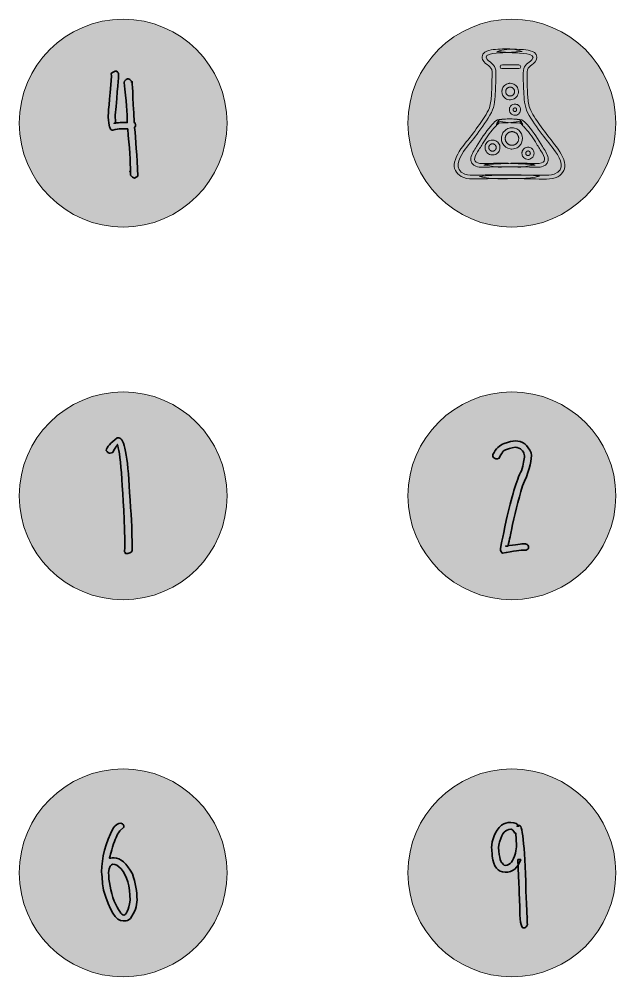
# Model space of a CAD drawing. Header units: centimetres. Extents: x 17 to 45.4, y -31.1 to -20.1.
# Drawn here: x 30.4 to 37.25, y -31.11 to -20.12 of the extents above; entities that cross this region are included whole.
import ezdxf

# ---------------------------------------------------------------- set-up
doc = ezdxf.new("R2010")
doc.units = ezdxf.units.CM
doc.header["$MEASUREMENT"] = 0
doc.layers.add('Laag 1', color=7, linetype='Continuous', lineweight=0)

# ---------------------------------------------------------------- blocks, each defined once
blk = doc.blocks.new('Block_8')
at = {"layer": 'Laag 1'}
for points, knots in [([(35.601, -21.953), (35.556, -21.953), (35.51, -21.948), (35.471, -21.925), (35.415, -21.893), (35.375, -21.827), (35.394, -21.762), (35.417, -21.673), (35.474, -21.599), (35.53, -21.528), (35.582, -21.463), (35.634, -21.397), (35.68, -21.328), (35.722, -21.267), (35.767, -21.207), (35.795, -21.138), (35.812, -21.089), (35.816, -21.036), (35.819, -20.985), (35.824, -20.909), (35.824, -20.833), (35.826, -20.757), (35.832, -20.655), (35.786, -20.668), (35.732, -20.607), (35.704, -20.576), (35.707, -20.526), (35.741, -20.5), (35.8, -20.463), (35.878, -20.468), (35.944, -20.461), (36.021, -20.455), (36.099, -20.465), (36.172, -20.491), (36.106, -20.493), (36.039, -20.5), (35.973, -20.504), (35.932, -20.509), (35.699, -20.501), (35.77, -20.584), (35.814, -20.626), (35.858, -20.637), (35.867, -20.707), (35.874, -20.786), (35.865, -20.866), (35.864, -20.945), (35.86, -21.028), (35.856, -21.115), (35.819, -21.191), (35.772, -21.279), (35.711, -21.358), (35.654, -21.439), (35.604, -21.507), (35.547, -21.569), (35.499, -21.639), (35.44, -21.727), (35.382, -21.842), (35.513, -21.898), (35.554, -21.912), (35.597, -21.909), (35.64, -21.91), (35.697, -21.909), (35.754, -21.909), (35.811, -21.907), (35.998, -21.908), (36.185, -21.901), (36.371, -21.922), (36.233, -21.959), (36.086, -21.946), (35.944, -21.947), (35.83, -21.948), (35.715, -21.954), (35.601, -21.953)], [0, 0, 0, 0, 1, 1, 1, 2, 2, 2, 3, 3, 3, 4, 4, 4, 5, 5, 5, 6, 6, 6, 7, 7, 7, 8, 8, 8, 9, 9, 9, 10, 10, 10, 11, 11, 11, 12, 12, 12, 13, 13, 13, 14, 14, 14, 15, 15, 15, 16, 16, 16, 17, 17, 17, 18, 18, 18, 19, 19, 19, 20, 20, 20, 21, 21, 21, 22, 22, 22, 23, 23, 23, 24, 24, 24, 24]), ([(36.452, -21.955), (36.496, -21.955), (36.543, -21.951), (36.582, -21.928), (36.638, -21.896), (36.678, -21.829), (36.658, -21.764), (36.636, -21.676), (36.579, -21.602), (36.523, -21.531), (36.47, -21.466), (36.419, -21.4), (36.372, -21.33), (36.331, -21.27), (36.285, -21.21), (36.258, -21.141), (36.241, -21.092), (36.237, -21.039), (36.234, -20.987), (36.228, -20.911), (36.229, -20.835), (36.227, -20.759), (36.221, -20.658), (36.266, -20.67), (36.321, -20.609), (36.348, -20.579), (36.346, -20.528), (36.312, -20.503), (36.253, -20.466), (36.175, -20.471), (36.108, -20.464), (36.032, -20.458), (35.954, -20.467), (35.881, -20.493), (35.947, -20.496), (36.014, -20.503), (36.08, -20.506), (36.121, -20.512), (36.354, -20.504), (36.283, -20.586), (36.239, -20.628), (36.195, -20.639), (36.185, -20.71), (36.179, -20.789), (36.188, -20.869), (36.189, -20.948), (36.193, -21.031), (36.197, -21.117), (36.234, -21.193), (36.281, -21.281), (36.342, -21.36), (36.399, -21.442), (36.449, -21.51), (36.506, -21.572), (36.553, -21.641), (36.613, -21.729), (36.671, -21.844), (36.54, -21.9), (36.499, -21.915), (36.455, -21.912), (36.413, -21.912), (36.356, -21.912), (36.298, -21.912), (36.241, -21.91), (36.055, -21.91), (35.868, -21.904), (35.682, -21.924), (35.82, -21.962), (35.966, -21.949), (36.109, -21.95), (36.223, -21.95), (36.337, -21.956), (36.452, -21.955)], [0, 0, 0, 0, 1, 1, 1, 2, 2, 2, 3, 3, 3, 4, 4, 4, 5, 5, 5, 6, 6, 6, 7, 7, 7, 8, 8, 8, 9, 9, 9, 10, 10, 10, 11, 11, 11, 12, 12, 12, 13, 13, 13, 14, 14, 14, 15, 15, 15, 16, 16, 16, 17, 17, 17, 18, 18, 18, 19, 19, 19, 20, 20, 20, 21, 21, 21, 22, 22, 22, 23, 23, 23, 24, 24, 24, 24]), ([(36.051, -20.687), (36.025, -20.687), (35.999, -20.687), (35.973, -20.687), (35.953, -20.686), (35.919, -20.694), (35.918, -20.665), (35.921, -20.631), (35.966, -20.647), (35.989, -20.643), (36.037, -20.643), (36.085, -20.643), (36.133, -20.643), (36.162, -20.644), (36.162, -20.687), (36.133, -20.687), (36.106, -20.687), (36.079, -20.687), (36.051, -20.687)], [0, 0, 0, 0, 1, 1, 1, 2, 2, 2, 3, 3, 3, 4, 4, 4, 5, 5, 5, 6, 6, 6, 6]), ([(36.006, -21.042), (35.997, -21.039), (35.989, -21.035), (35.981, -21.03), (35.968, -21.021), (35.957, -21.009), (35.95, -20.996), (35.949, -20.995), (35.948, -20.993), (35.948, -20.992), (35.948, -20.992), (35.948, -20.992), (35.948, -20.992), (35.947, -20.991), (35.947, -20.99), (35.947, -20.99), (35.947, -20.989), (35.946, -20.989), (35.946, -20.988), (35.94, -20.974), (35.938, -20.96), (35.939, -20.945), (35.939, -20.943), (35.939, -20.942), (35.939, -20.94), (35.939, -20.94), (35.939, -20.94), (35.939, -20.939), (35.939, -20.939), (35.939, -20.938), (35.94, -20.937), (35.94, -20.937), (35.94, -20.937), (35.94, -20.937), (35.94, -20.935), (35.94, -20.933), (35.941, -20.931), (35.942, -20.926), (35.943, -20.922), (35.944, -20.918), (35.951, -20.9), (35.964, -20.884), (35.979, -20.873), (35.987, -20.867), (35.995, -20.863), (36.004, -20.861), (36.008, -20.859), (36.013, -20.858), (36.017, -20.857), (36.018, -20.857), (36.019, -20.857), (36.02, -20.857), (36.02, -20.857), (36.021, -20.857), (36.022, -20.857), (36.023, -20.856), (36.024, -20.856), (36.026, -20.856), (36.028, -20.856), (36.03, -20.856), (36.031, -20.856), (36.032, -20.856), (36.033, -20.856), (36.034, -20.856), (36.034, -20.856), (36.034, -20.856), (36.034, -20.856), (36.034, -20.856), (36.034, -20.856), (36.034, -20.856), (36.035, -20.856), (36.035, -20.856), (36.035, -20.856), (36.054, -20.856), (36.072, -20.862), (36.087, -20.873), (36.103, -20.884), (36.116, -20.9), (36.122, -20.918), (36.129, -20.937), (36.13, -20.958), (36.124, -20.977), (36.119, -20.996), (36.108, -21.012), (36.093, -21.024), (36.077, -21.037), (36.058, -21.045), (36.037, -21.045), (36.036, -21.046), (36.035, -21.046), (36.034, -21.046), (36.025, -21.046), (36.016, -21.044), (36.006, -21.042)], [0, 0, 0, 0, 1, 1, 1, 2, 2, 2, 3, 3, 3, 4, 4, 4, 5, 5, 5, 6, 6, 6, 7, 7, 7, 8, 8, 8, 9, 9, 9, 10, 10, 10, 11, 11, 11, 12, 12, 12, 13, 13, 13, 14, 14, 14, 15, 15, 15, 16, 16, 16, 17, 17, 17, 18, 18, 18, 19, 19, 19, 20, 20, 20, 21, 21, 21, 22, 22, 22, 23, 23, 23, 24, 24, 24, 25, 25, 25, 26, 26, 26, 27, 27, 27, 28, 28, 28, 29, 29, 29, 30, 30, 30, 31, 31, 31, 31]), ([(36.033, -21.002), (36.035, -21.002), (36.037, -21.001), (36.04, -21.001), (36.042, -21.001), (36.044, -21), (36.047, -21), (36.049, -20.999), (36.051, -20.998), (36.053, -20.998), (36.055, -20.997), (36.057, -20.996), (36.059, -20.995), (36.061, -20.993), (36.063, -20.992), (36.065, -20.991), (36.066, -20.989), (36.068, -20.988), (36.069, -20.987), (36.071, -20.985), (36.073, -20.983), (36.074, -20.981), (36.075, -20.98), (36.076, -20.978), (36.077, -20.976), (36.078, -20.974), (36.079, -20.972), (36.08, -20.97), (36.081, -20.968), (36.082, -20.966), (36.082, -20.964), (36.083, -20.962), (36.083, -20.96), (36.084, -20.957), (36.084, -20.955), (36.084, -20.953), (36.084, -20.951), (36.084, -20.948), (36.084, -20.946), (36.084, -20.944), (36.083, -20.942), (36.083, -20.939), (36.082, -20.937), (36.082, -20.935), (36.081, -20.933), (36.08, -20.931), (36.079, -20.929), (36.078, -20.927), (36.077, -20.925), (36.076, -20.923), (36.075, -20.921), (36.073, -20.919), (36.072, -20.918), (36.07, -20.916), (36.069, -20.914), (36.067, -20.913), (36.066, -20.912), (36.064, -20.91), (36.062, -20.909), (36.061, -20.908), (36.059, -20.907), (36.057, -20.906), (36.055, -20.905), (36.053, -20.904), (36.051, -20.903), (36.049, -20.902), (36.047, -20.902), (36.045, -20.901), (36.043, -20.901), (36.041, -20.9), (36.039, -20.9), (36.036, -20.9), (36.034, -20.9), (36.034, -20.9), (36.033, -20.9), (36.033, -20.9), (36.031, -20.9), (36.029, -20.9), (36.027, -20.9), (36.027, -20.9), (36.027, -20.9), (36.026, -20.9), (36.024, -20.901), (36.022, -20.901), (36.02, -20.902), (36.018, -20.902), (36.016, -20.903), (36.014, -20.904), (36.012, -20.905), (36.01, -20.906), (36.008, -20.907), (36.006, -20.908), (36.004, -20.909), (36.002, -20.911), (36, -20.912), (35.999, -20.914), (35.997, -20.915), (35.996, -20.917), (35.994, -20.918), (35.993, -20.92), (35.992, -20.922), (35.99, -20.923), (35.989, -20.925), (35.988, -20.927), (35.987, -20.929), (35.986, -20.931), (35.986, -20.933), (35.985, -20.935), (35.984, -20.938), (35.984, -20.939), (35.983, -20.941), (35.983, -20.943), (35.983, -20.944), (35.983, -20.944), (35.983, -20.944), (35.983, -20.944), (35.983, -20.944), (35.983, -20.944), (35.983, -20.946), (35.982, -20.948), (35.982, -20.95), (35.982, -20.953), (35.983, -20.955), (35.983, -20.957), (35.983, -20.959), (35.984, -20.962), (35.984, -20.964), (35.985, -20.967), (35.986, -20.969), (35.987, -20.971), (35.987, -20.972), (35.988, -20.973), (35.988, -20.975), (35.989, -20.975), (35.989, -20.976), (35.989, -20.976), (35.99, -20.978), (35.992, -20.98), (35.993, -20.981), (35.994, -20.983), (35.996, -20.985), (35.998, -20.987), (35.999, -20.988), (36.001, -20.99), (36.003, -20.991), (36.005, -20.993), (36.006, -20.994), (36.008, -20.995), (36.01, -20.996), (36.012, -20.997), (36.014, -20.998), (36.016, -20.999), (36.018, -20.999), (36.02, -21), (36.022, -21), (36.024, -21.001), (36.026, -21.001), (36.029, -21.001), (36.031, -21.002), (36.033, -21.002)], [0, 0, 0, 0, 1, 1, 1, 2, 2, 2, 3, 3, 3, 4, 4, 4, 5, 5, 5, 6, 6, 6, 7, 7, 7, 8, 8, 8, 9, 9, 9, 10, 10, 10, 11, 11, 11, 12, 12, 12, 13, 13, 13, 14, 14, 14, 15, 15, 15, 16, 16, 16, 17, 17, 17, 18, 18, 18, 19, 19, 19, 20, 20, 20, 21, 21, 21, 22, 22, 22, 23, 23, 23, 24, 24, 24, 25, 25, 25, 26, 26, 26, 27, 27, 27, 28, 28, 28, 29, 29, 29, 30, 30, 30, 31, 31, 31, 32, 32, 32, 33, 33, 33, 34, 34, 34, 35, 35, 35, 36, 36, 36, 37, 37, 37, 38, 38, 38, 39, 39, 39, 40, 40, 40, 41, 41, 41, 42, 42, 42, 43, 43, 43, 44, 44, 44, 45, 45, 45, 46, 46, 46, 47, 47, 47, 48, 48, 48, 49, 49, 49, 50, 50, 50, 51, 51, 51, 52, 52, 52, 53, 53, 53, 53]), ([(36.077, -21.223), (36.057, -21.219), (36.04, -21.207), (36.031, -21.189), (36.029, -21.185), (36.027, -21.181), (36.026, -21.176), (36.024, -21.171), (36.024, -21.165), (36.024, -21.16), (36.023, -21.154), (36.024, -21.149), (36.026, -21.143), (36.026, -21.14), (36.027, -21.137), (36.029, -21.134), (36.037, -21.112), (36.058, -21.098), (36.081, -21.095), (36.093, -21.094), (36.105, -21.096), (36.116, -21.101), (36.125, -21.106), (36.133, -21.112), (36.139, -21.12), (36.146, -21.129), (36.15, -21.139), (36.152, -21.149), (36.153, -21.158), (36.152, -21.168), (36.15, -21.177), (36.147, -21.188), (36.141, -21.197), (36.133, -21.205), (36.127, -21.212), (36.118, -21.217), (36.109, -21.22), (36.102, -21.222), (36.095, -21.223), (36.088, -21.223), (36.084, -21.223), (36.08, -21.223), (36.077, -21.223)], [0, 0, 0, 0, 1, 1, 1, 2, 2, 2, 3, 3, 3, 4, 4, 4, 5, 5, 5, 6, 6, 6, 7, 7, 7, 8, 8, 8, 9, 9, 9, 10, 10, 10, 11, 11, 11, 12, 12, 12, 13, 13, 13, 14, 14, 14, 14]), ([(36.089, -21.18), (36.09, -21.179), (36.091, -21.179), (36.091, -21.179), (36.092, -21.179), (36.093, -21.179), (36.094, -21.179), (36.095, -21.178), (36.096, -21.178), (36.097, -21.177), (36.098, -21.177), (36.098, -21.177), (36.099, -21.176), (36.1, -21.176), (36.101, -21.175), (36.101, -21.175), (36.102, -21.174), (36.102, -21.173), (36.103, -21.173), (36.104, -21.172), (36.104, -21.171), (36.105, -21.171), (36.105, -21.17), (36.106, -21.169), (36.106, -21.168), (36.107, -21.168), (36.107, -21.167), (36.107, -21.166), (36.107, -21.165), (36.108, -21.164), (36.108, -21.164), (36.108, -21.163), (36.108, -21.162), (36.108, -21.161), (36.108, -21.16), (36.108, -21.159), (36.108, -21.158), (36.108, -21.157), (36.108, -21.156), (36.108, -21.155), (36.108, -21.154), (36.108, -21.154), (36.107, -21.153), (36.107, -21.152), (36.107, -21.151), (36.106, -21.15), (36.106, -21.149), (36.106, -21.149), (36.105, -21.148), (36.105, -21.147), (36.104, -21.146), (36.103, -21.146), (36.103, -21.145), (36.102, -21.144), (36.102, -21.144), (36.101, -21.143), (36.1, -21.143), (36.1, -21.142), (36.099, -21.142), (36.098, -21.141), (36.097, -21.141), (36.096, -21.141), (36.096, -21.14), (36.095, -21.14), (36.094, -21.139), (36.093, -21.139), (36.092, -21.139), (36.091, -21.139), (36.091, -21.139), (36.09, -21.139), (36.089, -21.139), (36.088, -21.139), (36.087, -21.139), (36.086, -21.139), (36.085, -21.139), (36.084, -21.139), (36.083, -21.139), (36.083, -21.139), (36.082, -21.14), (36.081, -21.14), (36.08, -21.14), (36.079, -21.141), (36.078, -21.141), (36.078, -21.141), (36.077, -21.142), (36.076, -21.142), (36.075, -21.143), (36.075, -21.144), (36.074, -21.144), (36.073, -21.145), (36.073, -21.145), (36.072, -21.146), (36.071, -21.147), (36.071, -21.148), (36.07, -21.148), (36.07, -21.149), (36.07, -21.15), (36.069, -21.15), (36.069, -21.151), (36.069, -21.151), (36.069, -21.151), (36.069, -21.151), (36.069, -21.151), (36.069, -21.152), (36.068, -21.153), (36.068, -21.155), (36.068, -21.155), (36.068, -21.156), (36.068, -21.157), (36.068, -21.158), (36.068, -21.159), (36.068, -21.16), (36.068, -21.161), (36.068, -21.162), (36.068, -21.163), (36.068, -21.164), (36.068, -21.164), (36.068, -21.165), (36.069, -21.166), (36.069, -21.167), (36.07, -21.168), (36.07, -21.169), (36.07, -21.169), (36.071, -21.17), (36.071, -21.171), (36.072, -21.172), (36.072, -21.172), (36.073, -21.173), (36.074, -21.174), (36.074, -21.174), (36.075, -21.175), (36.076, -21.175), (36.076, -21.176), (36.077, -21.176), (36.078, -21.177), (36.079, -21.177), (36.079, -21.178), (36.08, -21.178), (36.081, -21.178), (36.082, -21.179), (36.083, -21.179), (36.083, -21.179), (36.084, -21.179), (36.085, -21.179), (36.086, -21.179), (36.087, -21.179), (36.088, -21.18), (36.089, -21.18)], [0, 0, 0, 0, 1, 1, 1, 2, 2, 2, 3, 3, 3, 4, 4, 4, 5, 5, 5, 6, 6, 6, 7, 7, 7, 8, 8, 8, 9, 9, 9, 10, 10, 10, 11, 11, 11, 12, 12, 12, 13, 13, 13, 14, 14, 14, 15, 15, 15, 16, 16, 16, 17, 17, 17, 18, 18, 18, 19, 19, 19, 20, 20, 20, 21, 21, 21, 22, 22, 22, 23, 23, 23, 24, 24, 24, 25, 25, 25, 26, 26, 26, 27, 27, 27, 28, 28, 28, 29, 29, 29, 30, 30, 30, 31, 31, 31, 32, 32, 32, 33, 33, 33, 34, 34, 34, 35, 35, 35, 36, 36, 36, 37, 37, 37, 38, 38, 38, 39, 39, 39, 40, 40, 40, 41, 41, 41, 42, 42, 42, 43, 43, 43, 44, 44, 44, 45, 45, 45, 46, 46, 46, 47, 47, 47, 48, 48, 48, 49, 49, 49, 49]), ([(35.713, -21.82), (35.689, -21.819), (35.664, -21.818), (35.641, -21.809), (35.602, -21.796), (35.575, -21.755), (35.583, -21.713), (35.592, -21.664), (35.622, -21.622), (35.648, -21.58), (35.699, -21.502), (35.748, -21.418), (35.81, -21.347), (35.82, -21.335), (35.83, -21.324), (35.841, -21.312), (35.859, -21.293), (35.879, -21.273), (35.907, -21.27), (35.949, -21.266), (35.992, -21.266), (36.035, -21.265), (36.062, -21.265), (36.088, -21.266), (36.114, -21.27), (36.13, -21.273), (36.149, -21.273), (36.157, -21.289), (36.165, -21.301), (36.171, -21.314), (36.177, -21.327), (36.165, -21.318), (36.148, -21.292), (36.133, -21.295), (36.133, -21.295), (36.134, -21.295), (36.134, -21.295), (36.093, -21.299), (36.053, -21.305), (36.012, -21.308), (35.977, -21.311), (35.942, -21.308), (35.908, -21.314), (35.897, -21.316), (35.89, -21.327), (35.882, -21.334), (35.869, -21.346), (35.857, -21.359), (35.846, -21.372), (35.796, -21.427), (35.754, -21.489), (35.716, -21.552), (35.694, -21.587), (35.671, -21.622), (35.65, -21.658), (35.601, -21.738), (35.624, -21.779), (35.719, -21.777), (35.774, -21.777), (35.83, -21.773), (35.885, -21.773), (35.952, -21.772), (36.019, -21.774), (36.085, -21.777), (36.14, -21.779), (36.197, -21.781), (36.251, -21.785), (36.273, -21.787), (36.303, -21.787), (36.32, -21.794), (36.291, -21.796), (36.262, -21.805), (36.232, -21.809), (36.183, -21.819), (36.132, -21.819), (36.082, -21.816), (36.016, -21.813), (35.949, -21.813), (35.882, -21.813), (35.826, -21.814), (35.769, -21.82), (35.713, -21.82)], [0, 0, 0, 0, 1, 1, 1, 2, 2, 2, 3, 3, 3, 4, 4, 4, 5, 5, 5, 6, 6, 6, 7, 7, 7, 8, 8, 8, 9, 9, 9, 10, 10, 10, 11, 11, 11, 12, 12, 12, 13, 13, 13, 14, 14, 14, 15, 15, 15, 16, 16, 16, 17, 17, 17, 18, 18, 18, 19, 19, 19, 20, 20, 20, 21, 21, 21, 22, 22, 22, 23, 23, 23, 24, 24, 24, 25, 25, 25, 26, 26, 26, 27, 27, 27, 27]), ([(36.34, -21.82), (36.364, -21.819), (36.389, -21.818), (36.412, -21.809), (36.451, -21.796), (36.478, -21.755), (36.47, -21.713), (36.46, -21.664), (36.43, -21.622), (36.404, -21.58), (36.353, -21.502), (36.305, -21.418), (36.243, -21.347), (36.233, -21.335), (36.223, -21.324), (36.212, -21.312), (36.194, -21.293), (36.174, -21.273), (36.146, -21.27), (36.103, -21.266), (36.06, -21.266), (36.018, -21.265), (35.991, -21.265), (35.965, -21.266), (35.939, -21.27), (35.923, -21.273), (35.904, -21.273), (35.896, -21.289), (35.888, -21.301), (35.882, -21.314), (35.876, -21.327), (35.888, -21.318), (35.905, -21.292), (35.92, -21.295), (35.92, -21.295), (35.919, -21.295), (35.919, -21.295), (35.959, -21.299), (36, -21.305), (36.041, -21.308), (36.076, -21.311), (36.111, -21.308), (36.145, -21.314), (36.156, -21.316), (36.163, -21.327), (36.171, -21.334), (36.184, -21.346), (36.195, -21.359), (36.207, -21.372), (36.257, -21.427), (36.299, -21.489), (36.337, -21.552), (36.359, -21.587), (36.382, -21.622), (36.403, -21.658), (36.452, -21.738), (36.429, -21.779), (36.334, -21.777), (36.278, -21.777), (36.223, -21.773), (36.167, -21.773), (36.101, -21.772), (36.034, -21.774), (35.968, -21.777), (35.913, -21.779), (35.856, -21.781), (35.802, -21.785), (35.78, -21.787), (35.749, -21.787), (35.732, -21.794), (35.762, -21.796), (35.791, -21.805), (35.821, -21.809), (35.87, -21.819), (35.92, -21.819), (35.97, -21.816), (36.037, -21.813), (36.104, -21.813), (36.171, -21.813), (36.227, -21.814), (36.283, -21.82), (36.34, -21.82)], [0, 0, 0, 0, 1, 1, 1, 2, 2, 2, 3, 3, 3, 4, 4, 4, 5, 5, 5, 6, 6, 6, 7, 7, 7, 8, 8, 8, 9, 9, 9, 10, 10, 10, 11, 11, 11, 12, 12, 12, 13, 13, 13, 14, 14, 14, 15, 15, 15, 16, 16, 16, 17, 17, 17, 18, 18, 18, 19, 19, 19, 20, 20, 20, 21, 21, 21, 22, 22, 22, 23, 23, 23, 24, 24, 24, 25, 25, 25, 26, 26, 26, 27, 27, 27, 27]), ([(36.034, -21.609), (35.999, -21.604), (35.966, -21.581), (35.948, -21.549), (35.947, -21.548), (35.946, -21.546), (35.945, -21.544), (35.945, -21.543), (35.944, -21.542), (35.943, -21.54), (35.943, -21.54), (35.943, -21.539), (35.943, -21.539), (35.941, -21.535), (35.94, -21.532), (35.939, -21.528), (35.936, -21.52), (35.934, -21.512), (35.933, -21.504), (35.933, -21.502), (35.932, -21.499), (35.932, -21.497), (35.932, -21.494), (35.932, -21.491), (35.932, -21.488), (35.932, -21.482), (35.933, -21.476), (35.934, -21.47), (35.936, -21.454), (35.942, -21.438), (35.95, -21.425), (35.96, -21.41), (35.972, -21.398), (35.986, -21.388), (36, -21.378), (36.016, -21.372), (36.032, -21.369), (36.049, -21.366), (36.067, -21.367), (36.084, -21.371), (36.119, -21.379), (36.148, -21.404), (36.164, -21.436), (36.179, -21.468), (36.179, -21.506), (36.165, -21.538), (36.159, -21.554), (36.149, -21.567), (36.136, -21.579), (36.136, -21.579), (36.135, -21.58), (36.135, -21.58), (36.135, -21.58), (36.135, -21.58), (36.134, -21.58), (36.134, -21.581), (36.134, -21.581), (36.134, -21.581), (36.121, -21.592), (36.105, -21.601), (36.088, -21.606), (36.077, -21.609), (36.065, -21.611), (36.054, -21.611), (36.047, -21.611), (36.041, -21.61), (36.034, -21.609)], [0, 0, 0, 0, 1, 1, 1, 2, 2, 2, 3, 3, 3, 4, 4, 4, 5, 5, 5, 6, 6, 6, 7, 7, 7, 8, 8, 8, 9, 9, 9, 10, 10, 10, 11, 11, 11, 12, 12, 12, 13, 13, 13, 14, 14, 14, 15, 15, 15, 16, 16, 16, 17, 17, 17, 18, 18, 18, 19, 19, 19, 20, 20, 20, 21, 21, 21, 22, 22, 22, 22]), ([(36.059, -21.567), (36.063, -21.566), (36.066, -21.566), (36.07, -21.565), (36.073, -21.565), (36.076, -21.564), (36.08, -21.563), (36.083, -21.561), (36.086, -21.56), (36.089, -21.558), (36.092, -21.557), (36.095, -21.555), (36.098, -21.553), (36.101, -21.551), (36.103, -21.549), (36.106, -21.547), (36.107, -21.546), (36.107, -21.546), (36.108, -21.545), (36.11, -21.543), (36.111, -21.541), (36.113, -21.54), (36.115, -21.537), (36.117, -21.535), (36.119, -21.532), (36.121, -21.529), (36.122, -21.527), (36.124, -21.524), (36.125, -21.52), (36.127, -21.517), (36.128, -21.514), (36.129, -21.511), (36.129, -21.508), (36.13, -21.505), (36.131, -21.501), (36.131, -21.498), (36.132, -21.494), (36.132, -21.491), (36.132, -21.487), (36.132, -21.483), (36.131, -21.48), (36.131, -21.477), (36.13, -21.473), (36.129, -21.47), (36.129, -21.467), (36.127, -21.463), (36.126, -21.46), (36.125, -21.457), (36.123, -21.454), (36.122, -21.451), (36.12, -21.448), (36.118, -21.445), (36.116, -21.442), (36.114, -21.44), (36.112, -21.437), (36.11, -21.435), (36.107, -21.432), (36.105, -21.43), (36.102, -21.428), (36.1, -21.426), (36.097, -21.424), (36.094, -21.422), (36.091, -21.421), (36.088, -21.419), (36.085, -21.418), (36.082, -21.416), (36.079, -21.415), (36.076, -21.414), (36.073, -21.413), (36.07, -21.413), (36.066, -21.412), (36.062, -21.412), (36.059, -21.411), (36.055, -21.411), (36.052, -21.411), (36.049, -21.411), (36.045, -21.412), (36.042, -21.412), (36.038, -21.413), (36.035, -21.413), (36.031, -21.414), (36.028, -21.415), (36.025, -21.417), (36.022, -21.418), (36.019, -21.42), (36.016, -21.421), (36.013, -21.423), (36.01, -21.425), (36.007, -21.427), (36.004, -21.429), (36.002, -21.431), (35.999, -21.433), (35.997, -21.436), (35.995, -21.438), (35.993, -21.441), (35.991, -21.443), (35.989, -21.446), (35.987, -21.449), (35.986, -21.451), (35.984, -21.454), (35.983, -21.457), (35.981, -21.46), (35.98, -21.464), (35.979, -21.467), (35.978, -21.47), (35.978, -21.474), (35.977, -21.477), (35.976, -21.481), (35.976, -21.484), (35.976, -21.488), (35.976, -21.491), (35.976, -21.494), (35.976, -21.495), (35.976, -21.496), (35.976, -21.496), (35.977, -21.499), (35.977, -21.502), (35.978, -21.505), (35.978, -21.508), (35.979, -21.511), (35.98, -21.515), (35.982, -21.518), (35.983, -21.521), (35.984, -21.524), (35.986, -21.527), (35.988, -21.53), (35.99, -21.533), (35.992, -21.536), (35.994, -21.538), (35.996, -21.541), (35.998, -21.543), (36.001, -21.546), (36.003, -21.548), (36.006, -21.55), (36.008, -21.552), (36.011, -21.554), (36.014, -21.556), (36.017, -21.557), (36.02, -21.559), (36.022, -21.56), (36.025, -21.561), (36.028, -21.563), (36.032, -21.564), (36.035, -21.565), (36.039, -21.565), (36.042, -21.566), (36.045, -21.566), (36.049, -21.567), (36.052, -21.567), (36.056, -21.567), (36.059, -21.567)], [0, 0, 0, 0, 1, 1, 1, 2, 2, 2, 3, 3, 3, 4, 4, 4, 5, 5, 5, 6, 6, 6, 7, 7, 7, 8, 8, 8, 9, 9, 9, 10, 10, 10, 11, 11, 11, 12, 12, 12, 13, 13, 13, 14, 14, 14, 15, 15, 15, 16, 16, 16, 17, 17, 17, 18, 18, 18, 19, 19, 19, 20, 20, 20, 21, 21, 21, 22, 22, 22, 23, 23, 23, 24, 24, 24, 25, 25, 25, 26, 26, 26, 27, 27, 27, 28, 28, 28, 29, 29, 29, 30, 30, 30, 31, 31, 31, 32, 32, 32, 33, 33, 33, 34, 34, 34, 35, 35, 35, 36, 36, 36, 37, 37, 37, 38, 38, 38, 39, 39, 39, 40, 40, 40, 41, 41, 41, 42, 42, 42, 43, 43, 43, 44, 44, 44, 45, 45, 45, 46, 46, 46, 47, 47, 47, 48, 48, 48, 49, 49, 49, 50, 50, 50, 50]), ([(35.81, -21.677), (35.8, -21.674), (35.792, -21.67), (35.783, -21.665), (35.776, -21.661), (35.77, -21.655), (35.765, -21.649), (35.758, -21.641), (35.754, -21.633), (35.75, -21.623), (35.747, -21.615), (35.745, -21.606), (35.745, -21.597), (35.744, -21.588), (35.745, -21.58), (35.747, -21.571), (35.752, -21.553), (35.762, -21.537), (35.777, -21.525), (35.792, -21.514), (35.81, -21.507), (35.828, -21.507), (35.834, -21.507), (35.839, -21.507), (35.845, -21.508), (35.849, -21.509), (35.854, -21.51), (35.858, -21.511), (35.867, -21.514), (35.875, -21.518), (35.882, -21.524), (35.896, -21.534), (35.908, -21.55), (35.913, -21.567), (35.918, -21.585), (35.918, -21.605), (35.912, -21.622), (35.905, -21.64), (35.893, -21.656), (35.877, -21.666), (35.873, -21.668), (35.87, -21.67), (35.866, -21.672), (35.865, -21.672), (35.865, -21.672), (35.864, -21.673), (35.864, -21.673), (35.863, -21.673), (35.863, -21.673), (35.855, -21.676), (35.846, -21.678), (35.837, -21.679), (35.835, -21.679), (35.833, -21.679), (35.83, -21.679), (35.824, -21.679), (35.817, -21.678), (35.81, -21.677)], [0, 0, 0, 0, 1, 1, 1, 2, 2, 2, 3, 3, 3, 4, 4, 4, 5, 5, 5, 6, 6, 6, 7, 7, 7, 8, 8, 8, 9, 9, 9, 10, 10, 10, 11, 11, 11, 12, 12, 12, 13, 13, 13, 14, 14, 14, 15, 15, 15, 16, 16, 16, 17, 17, 17, 18, 18, 18, 19, 19, 19, 19]), ([(35.831, -21.635), (35.833, -21.635), (35.834, -21.635), (35.836, -21.635), (35.838, -21.635), (35.84, -21.634), (35.842, -21.634), (35.843, -21.633), (35.845, -21.633), (35.847, -21.632), (35.849, -21.631), (35.85, -21.63), (35.852, -21.629), (35.853, -21.629), (35.855, -21.628), (35.856, -21.627), (35.858, -21.626), (35.859, -21.624), (35.86, -21.623), (35.862, -21.622), (35.863, -21.62), (35.864, -21.619), (35.865, -21.618), (35.866, -21.616), (35.867, -21.614), (35.868, -21.613), (35.869, -21.611), (35.87, -21.609), (35.87, -21.608), (35.871, -21.606), (35.871, -21.604), (35.872, -21.602), (35.872, -21.6), (35.872, -21.598), (35.873, -21.597), (35.873, -21.595), (35.873, -21.593), (35.873, -21.591), (35.873, -21.589), (35.872, -21.587), (35.872, -21.586), (35.872, -21.584), (35.871, -21.582), (35.871, -21.58), (35.87, -21.578), (35.869, -21.577), (35.869, -21.575), (35.868, -21.573), (35.867, -21.572), (35.866, -21.57), (35.865, -21.569), (35.864, -21.567), (35.863, -21.566), (35.862, -21.565), (35.861, -21.563), (35.859, -21.562), (35.858, -21.561), (35.857, -21.56), (35.855, -21.559), (35.854, -21.558), (35.852, -21.557), (35.851, -21.556), (35.849, -21.555), (35.847, -21.554), (35.845, -21.554), (35.844, -21.553), (35.842, -21.552), (35.84, -21.552), (35.838, -21.552), (35.836, -21.551), (35.834, -21.551), (35.832, -21.551), (35.831, -21.551), (35.829, -21.551), (35.827, -21.551), (35.825, -21.551), (35.823, -21.552), (35.821, -21.552), (35.819, -21.552), (35.818, -21.553), (35.816, -21.553), (35.814, -21.554), (35.813, -21.555), (35.811, -21.556), (35.809, -21.557), (35.808, -21.558), (35.806, -21.558), (35.805, -21.56), (35.804, -21.561), (35.802, -21.562), (35.801, -21.563), (35.8, -21.564), (35.798, -21.566), (35.797, -21.567), (35.796, -21.569), (35.795, -21.57), (35.794, -21.572), (35.793, -21.573), (35.793, -21.575), (35.792, -21.577), (35.791, -21.578), (35.79, -21.58), (35.79, -21.582), (35.789, -21.584), (35.789, -21.586), (35.789, -21.587), (35.789, -21.589), (35.788, -21.591), (35.788, -21.593), (35.788, -21.595), (35.789, -21.597), (35.789, -21.599), (35.789, -21.6), (35.789, -21.602), (35.79, -21.604), (35.79, -21.606), (35.791, -21.608), (35.792, -21.61), (35.792, -21.611), (35.793, -21.613), (35.794, -21.614), (35.795, -21.616), (35.796, -21.617), (35.797, -21.619), (35.798, -21.62), (35.799, -21.621), (35.801, -21.623), (35.802, -21.624), (35.803, -21.625), (35.805, -21.626), (35.806, -21.627), (35.808, -21.628), (35.809, -21.629), (35.811, -21.63), (35.812, -21.631), (35.814, -21.632), (35.816, -21.633), (35.818, -21.633), (35.819, -21.634), (35.821, -21.634), (35.823, -21.635), (35.825, -21.635), (35.827, -21.635), (35.829, -21.635), (35.831, -21.635)], [0, 0, 0, 0, 1, 1, 1, 2, 2, 2, 3, 3, 3, 4, 4, 4, 5, 5, 5, 6, 6, 6, 7, 7, 7, 8, 8, 8, 9, 9, 9, 10, 10, 10, 11, 11, 11, 12, 12, 12, 13, 13, 13, 14, 14, 14, 15, 15, 15, 16, 16, 16, 17, 17, 17, 18, 18, 18, 19, 19, 19, 20, 20, 20, 21, 21, 21, 22, 22, 22, 23, 23, 23, 24, 24, 24, 25, 25, 25, 26, 26, 26, 27, 27, 27, 28, 28, 28, 29, 29, 29, 30, 30, 30, 31, 31, 31, 32, 32, 32, 33, 33, 33, 34, 34, 34, 35, 35, 35, 36, 36, 36, 37, 37, 37, 38, 38, 38, 39, 39, 39, 40, 40, 40, 41, 41, 41, 42, 42, 42, 43, 43, 43, 44, 44, 44, 45, 45, 45, 46, 46, 46, 47, 47, 47, 48, 48, 48, 48]), ([(36.211, -21.724), (36.202, -21.72), (36.193, -21.714), (36.187, -21.706), (36.179, -21.697), (36.173, -21.686), (36.17, -21.674), (36.17, -21.674), (36.17, -21.674), (36.17, -21.674), (36.17, -21.673), (36.17, -21.672), (36.17, -21.672), (36.17, -21.671), (36.17, -21.671), (36.17, -21.671), (36.169, -21.665), (36.168, -21.659), (36.169, -21.653), (36.169, -21.651), (36.169, -21.649), (36.17, -21.648), (36.17, -21.647), (36.17, -21.646), (36.17, -21.646), (36.171, -21.639), (36.174, -21.632), (36.178, -21.625), (36.186, -21.609), (36.202, -21.597), (36.22, -21.592), (36.237, -21.587), (36.256, -21.589), (36.271, -21.597), (36.275, -21.6), (36.28, -21.602), (36.283, -21.606), (36.288, -21.609), (36.291, -21.613), (36.294, -21.617), (36.301, -21.625), (36.305, -21.634), (36.307, -21.644), (36.309, -21.653), (36.309, -21.663), (36.307, -21.673), (36.306, -21.678), (36.305, -21.683), (36.303, -21.688), (36.3, -21.693), (36.297, -21.697), (36.294, -21.702), (36.288, -21.71), (36.28, -21.716), (36.272, -21.721), (36.263, -21.726), (36.253, -21.729), (36.242, -21.729), (36.241, -21.729), (36.24, -21.729), (36.239, -21.729), (36.23, -21.729), (36.22, -21.727), (36.211, -21.724)], [0, 0, 0, 0, 1, 1, 1, 2, 2, 2, 3, 3, 3, 4, 4, 4, 5, 5, 5, 6, 6, 6, 7, 7, 7, 8, 8, 8, 9, 9, 9, 10, 10, 10, 11, 11, 11, 12, 12, 12, 13, 13, 13, 14, 14, 14, 15, 15, 15, 16, 16, 16, 17, 17, 17, 18, 18, 18, 19, 19, 19, 20, 20, 20, 21, 21, 21, 21]), ([(36.239, -21.685), (36.24, -21.685), (36.242, -21.685), (36.243, -21.685), (36.244, -21.685), (36.245, -21.684), (36.246, -21.684), (36.247, -21.684), (36.248, -21.683), (36.249, -21.683), (36.25, -21.682), (36.251, -21.682), (36.252, -21.681), (36.253, -21.681), (36.254, -21.68), (36.255, -21.679), (36.256, -21.678), (36.257, -21.678), (36.258, -21.677), (36.259, -21.676), (36.259, -21.675), (36.26, -21.674), (36.26, -21.673), (36.261, -21.673), (36.262, -21.672), (36.262, -21.671), (36.262, -21.67), (36.263, -21.669), (36.263, -21.668), (36.264, -21.667), (36.264, -21.666), (36.264, -21.664), (36.264, -21.663), (36.265, -21.662), (36.265, -21.661), (36.265, -21.66), (36.265, -21.659), (36.265, -21.658), (36.264, -21.657), (36.264, -21.655), (36.264, -21.654), (36.264, -21.653), (36.264, -21.652), (36.263, -21.651), (36.263, -21.649), (36.262, -21.648), (36.262, -21.647), (36.261, -21.646), (36.261, -21.646), (36.26, -21.645), (36.26, -21.644), (36.259, -21.643), (36.258, -21.642), (36.257, -21.641), (36.256, -21.64), (36.255, -21.639), (36.255, -21.639), (36.254, -21.638), (36.253, -21.637), (36.252, -21.637), (36.251, -21.636), (36.25, -21.636), (36.249, -21.635), (36.248, -21.635), (36.247, -21.635), (36.246, -21.634), (36.245, -21.634), (36.244, -21.634), (36.243, -21.634), (36.242, -21.633), (36.24, -21.633), (36.239, -21.633), (36.238, -21.633), (36.237, -21.633), (36.236, -21.633), (36.235, -21.634), (36.234, -21.634), (36.232, -21.634), (36.231, -21.634), (36.23, -21.635), (36.229, -21.635), (36.228, -21.636), (36.227, -21.636), (36.226, -21.637), (36.225, -21.637), (36.224, -21.638), (36.223, -21.639), (36.222, -21.639), (36.221, -21.64), (36.221, -21.641), (36.22, -21.641), (36.219, -21.642), (36.218, -21.643), (36.218, -21.644), (36.217, -21.645), (36.216, -21.646), (36.216, -21.647), (36.215, -21.648), (36.215, -21.649), (36.214, -21.65), (36.214, -21.651), (36.214, -21.652), (36.213, -21.653), (36.213, -21.654), (36.213, -21.655), (36.213, -21.656), (36.213, -21.657), (36.213, -21.659), (36.213, -21.66), (36.213, -21.661), (36.213, -21.662), (36.213, -21.663), (36.213, -21.665), (36.214, -21.666), (36.214, -21.667), (36.214, -21.668), (36.215, -21.669), (36.215, -21.67), (36.215, -21.671), (36.216, -21.672), (36.217, -21.673), (36.217, -21.674), (36.218, -21.675), (36.219, -21.676), (36.219, -21.677), (36.22, -21.677), (36.221, -21.678), (36.222, -21.679), (36.223, -21.68), (36.224, -21.68), (36.225, -21.681), (36.225, -21.682), (36.226, -21.682), (36.227, -21.683), (36.228, -21.683), (36.229, -21.683), (36.23, -21.684), (36.231, -21.684), (36.232, -21.685), (36.234, -21.685), (36.235, -21.685), (36.236, -21.685), (36.237, -21.685), (36.238, -21.685), (36.239, -21.685)], [0, 0, 0, 0, 1, 1, 1, 2, 2, 2, 3, 3, 3, 4, 4, 4, 5, 5, 5, 6, 6, 6, 7, 7, 7, 8, 8, 8, 9, 9, 9, 10, 10, 10, 11, 11, 11, 12, 12, 12, 13, 13, 13, 14, 14, 14, 15, 15, 15, 16, 16, 16, 17, 17, 17, 18, 18, 18, 19, 19, 19, 20, 20, 20, 21, 21, 21, 22, 22, 22, 23, 23, 23, 24, 24, 24, 25, 25, 25, 26, 26, 26, 27, 27, 27, 28, 28, 28, 29, 29, 29, 30, 30, 30, 31, 31, 31, 32, 32, 32, 33, 33, 33, 34, 34, 34, 35, 35, 35, 36, 36, 36, 37, 37, 37, 38, 38, 38, 39, 39, 39, 40, 40, 40, 41, 41, 41, 42, 42, 42, 43, 43, 43, 44, 44, 44, 45, 45, 45, 46, 46, 46, 47, 47, 47, 48, 48, 48, 48])]:
    blk.add_open_spline(points, degree=3, knots=knots, dxfattribs=at)
blk = doc.blocks.new('Block_7')
at = {"layer": 'Laag 1', "true_color": 0xee731e, "transparency": 33554687}
h = blk.add_hatch(color=30, dxfattribs=at)
h.dxf.hatch_style = 2
edge = h.paths.add_edge_path()
edge.add_arc((36.053, -21.313), 1.193, 0, 360)
at = {"layer": 'Laag 1'}
blk.add_circle((36.053, -21.313), 1.193, dxfattribs=at)
blk.add_blockref('Block_8', (0, 0), dxfattribs=at)
blk = doc.blocks.new('Block_27')
at = {"layer": 'Laag 1', "color": 7, "lineweight": 35, "true_color": 0xffffff}
for points, knots in [([(36.037, -29.341), (36.037, -29.341), (36.041, -29.341), (36.041, -29.341), (36.093, -29.345), (36.122, -29.359), (36.13, -29.384), (36.13, -29.384), (36.11, -29.384), (36.11, -29.384), (36.11, -29.384), (36.121, -29.375), (36.121, -29.375), (36.121, -29.375), (36.141, -29.375), (36.141, -29.375), (36.179, -29.375), (36.204, -29.655), (36.217, -30.215), (36.219, -30.215), (36.222, -30.286), (36.228, -30.427), (36.228, -30.427), (36.232, -30.427), (36.232, -30.427), (36.232, -30.427), (36.227, -30.415), (36.227, -30.415), (36.227, -30.415), (36.227, -30.444), (36.227, -30.444), (36.227, -30.459), (36.229, -30.483), (36.231, -30.514), (36.223, -30.535), (36.212, -30.548), (36.198, -30.551), (36.198, -30.551), (36.184, -30.551), (36.184, -30.551), (36.157, -30.551), (36.143, -30.463), (36.143, -30.285), (36.139, -30.218), (36.132, -30.045), (36.123, -29.767), (36.123, -29.767), (36.154, -29.767), (36.154, -29.767), (36.122, -29.864), (36.062, -29.913), (35.976, -29.913), (35.89, -29.913), (35.841, -29.851), (35.828, -29.728), (35.826, -29.681), (35.823, -29.65), (35.821, -29.634), (35.821, -29.535), (35.859, -29.448), (35.935, -29.372), (35.966, -29.352), (36, -29.341), (36.037, -29.341)], [0, 0, 0, 0, 1, 1, 1, 2, 2, 2, 3, 3, 3, 4, 4, 4, 5, 5, 5, 6, 6, 6, 7, 7, 7, 8, 8, 8, 9, 9, 9, 10, 10, 10, 11, 11, 11, 12, 12, 12, 13, 13, 13, 14, 14, 14, 15, 15, 15, 16, 16, 16, 17, 17, 17, 18, 18, 18, 19, 19, 19, 20, 20, 20, 21, 21, 21, 21]), ([(35.901, -29.629), (35.909, -29.751), (35.925, -29.812), (35.948, -29.812), (35.948, -29.822), (35.958, -29.829), (35.978, -29.834), (36.032, -29.834), (36.07, -29.787), (36.093, -29.694), (36.103, -29.655), (36.107, -29.625), (36.107, -29.604), (36.107, -29.604), (36.098, -29.463), (36.098, -29.463), (36.098, -29.463), (36.088, -29.463), (36.088, -29.463), (36.069, -29.434), (36.054, -29.42), (36.044, -29.42), (36.044, -29.42), (36.04, -29.42), (36.04, -29.42), (35.982, -29.42), (35.941, -29.465), (35.915, -29.556), (35.911, -29.566), (35.906, -29.59), (35.901, -29.629)], [0, 0, 0, 0, 1, 1, 1, 2, 2, 2, 3, 3, 3, 4, 4, 4, 5, 5, 5, 6, 6, 6, 7, 7, 7, 8, 8, 8, 9, 9, 9, 10, 10, 10, 10])]:
    blk.add_open_spline(points, degree=3, knots=knots, dxfattribs=at)
blk = doc.blocks.new('Block_26')
at = {"layer": 'Laag 1', "true_color": 0xdc9901, "transparency": 33554687}
h = blk.add_hatch(color=42, dxfattribs=at)
h.dxf.hatch_style = 2
edge = h.paths.add_edge_path()
edge.add_arc((36.053, -29.92), 1.193, 0, 360)
at = {"layer": 'Laag 1'}
blk.add_circle((36.053, -29.92), 1.193, dxfattribs=at)
blk.add_blockref('Block_27', (0, 0), dxfattribs=at)
blk = doc.blocks.new('Block_29')
at = {"layer": 'Laag 1', "color": 7, "lineweight": 35, "true_color": 0xffffff}
for points, knots in [([(31.562, -29.351), (31.575, -29.351), (31.587, -29.36), (31.599, -29.379), (31.599, -29.379), (31.599, -29.397), (31.599, -29.397), (31.599, -29.397), (31.551, -29.437), (31.551, -29.437), (31.53, -29.464), (31.506, -29.515), (31.48, -29.588), (31.449, -29.69), (31.434, -29.744), (31.434, -29.752), (31.438, -29.75), (31.453, -29.749), (31.48, -29.749), (31.48, -29.749), (31.487, -29.749), (31.487, -29.749), (31.558, -29.749), (31.628, -29.81), (31.698, -29.933), (31.732, -30.036), (31.749, -30.135), (31.749, -30.229), (31.749, -30.303), (31.724, -30.374), (31.673, -30.444), (31.652, -30.463), (31.631, -30.472), (31.609, -30.472), (31.609, -30.472), (31.591, -30.472), (31.591, -30.472), (31.507, -30.472), (31.432, -30.354), (31.364, -30.117), (31.355, -30.055), (31.348, -29.986), (31.343, -29.91), (31.343, -29.746), (31.387, -29.578), (31.474, -29.407), (31.503, -29.37), (31.532, -29.351), (31.562, -29.351)], [0, 0, 0, 0, 1, 1, 1, 2, 2, 2, 3, 3, 3, 4, 4, 4, 5, 5, 5, 6, 6, 6, 7, 7, 7, 8, 8, 8, 9, 9, 9, 10, 10, 10, 11, 11, 11, 12, 12, 12, 13, 13, 13, 14, 14, 14, 15, 15, 15, 16, 16, 16, 16]), ([(31.423, -29.914), (31.423, -30.016), (31.445, -30.127), (31.487, -30.245), (31.535, -30.351), (31.572, -30.404), (31.598, -30.404), (31.627, -30.404), (31.65, -30.348), (31.669, -30.235), (31.669, -30.072), (31.634, -29.952), (31.566, -29.874), (31.533, -29.838), (31.502, -29.82), (31.473, -29.82), (31.448, -29.82), (31.432, -29.852), (31.423, -29.914)], [0, 0, 0, 0, 1, 1, 1, 2, 2, 2, 3, 3, 3, 4, 4, 4, 5, 5, 5, 6, 6, 6, 6])]:
    blk.add_open_spline(points, degree=3, knots=knots, dxfattribs=at)
blk = doc.blocks.new('Block_28')
at = {"layer": 'Laag 1', "true_color": 0xb71918, "transparency": 33554687}
h = blk.add_hatch(color=12, dxfattribs=at)
h.dxf.hatch_style = 2
edge = h.paths.add_edge_path()
edge.add_arc((31.59, -29.92), 1.193, 0, 360)
at = {"layer": 'Laag 1'}
blk.add_circle((31.59, -29.92), 1.193, dxfattribs=at)
blk.add_blockref('Block_29', (0, 0), dxfattribs=at)
blk = doc.blocks.new('Block_31')
at = {"layer": 'Laag 1', "color": 7, "lineweight": 35, "true_color": 0xffffff}
blk.add_open_spline([(31.52, -24.926), (31.52, -24.926), (31.54, -24.926), (31.54, -24.926), (31.604, -24.926), (31.645, -25.134), (31.663, -25.552), (31.682, -25.8), (31.692, -25.984), (31.692, -26.105), (31.692, -26.105), (31.692, -26.223), (31.692, -26.223), (31.681, -26.244), (31.656, -26.255), (31.618, -26.255), (31.618, -26.246), (31.614, -26.24), (31.606, -26.236), (31.606, -26.236), (31.611, -26.182), (31.611, -26.182), (31.611, -26.182), (31.611, -26.097), (31.611, -26.097), (31.585, -25.436), (31.556, -25.071), (31.522, -25.002), (31.522, -25.002), (31.525, -25.015), (31.525, -25.015), (31.506, -25.027), (31.489, -25.053), (31.471, -25.095), (31.471, -25.095), (31.439, -25.101), (31.439, -25.101), (31.439, -25.101), (31.433, -25.101), (31.433, -25.101), (31.42, -25.101), (31.408, -25.091), (31.395, -25.072), (31.403, -25.032), (31.445, -24.983), (31.52, -24.926)], degree=3, knots=[0, 0, 0, 0, 1, 1, 1, 2, 2, 2, 3, 3, 3, 4, 4, 4, 5, 5, 5, 6, 6, 6, 7, 7, 7, 8, 8, 8, 9, 9, 9, 10, 10, 10, 11, 11, 11, 12, 12, 12, 13, 13, 13, 14, 14, 14, 15, 15, 15, 15], dxfattribs=at)
blk = doc.blocks.new('Block_30')
at = {"layer": 'Laag 1', "true_color": 0x60993b, "transparency": 33554687}
h = blk.add_hatch(color=85, dxfattribs=at)
h.dxf.hatch_style = 2
edge = h.paths.add_edge_path()
edge.add_arc((31.59, -25.592), 1.193, 0, 360)
at = {"layer": 'Laag 1'}
blk.add_circle((31.59, -25.592), 1.193, dxfattribs=at)
blk.add_blockref('Block_31', (0, 0), dxfattribs=at)
blk = doc.blocks.new('Block_33')
at = {"layer": 'Laag 1', "color": 7, "lineweight": 35, "true_color": 0xffffff}
blk.add_open_spline([(36.089, -24.961), (36.176, -24.961), (36.237, -25.007), (36.274, -25.1), (36.274, -25.1), (36.277, -25.128), (36.277, -25.128), (36.277, -25.213), (36.244, -25.33), (36.176, -25.478), (36.124, -25.647), (36.082, -25.815), (36.048, -25.984), (36.041, -26.026), (36.027, -26.087), (36.007, -26.168), (36.007, -26.168), (35.981, -26.168), (35.981, -26.168), (36.098, -26.151), (36.169, -26.143), (36.194, -26.143), (36.194, -26.143), (36.209, -26.143), (36.209, -26.143), (36.221, -26.143), (36.233, -26.152), (36.245, -26.171), (36.245, -26.171), (36.245, -26.186), (36.245, -26.186), (36.245, -26.196), (36.236, -26.206), (36.218, -26.215), (36.218, -26.215), (36.194, -26.215), (36.194, -26.215), (36.16, -26.215), (36.076, -26.226), (35.943, -26.25), (35.943, -26.25), (35.921, -26.219), (35.921, -26.219), (35.921, -26.219), (35.921, -26.204), (35.921, -26.204), (35.921, -26.191), (35.944, -26.082), (35.989, -25.875), (36.049, -25.605), (36.106, -25.414), (36.162, -25.303), (36.185, -25.231), (36.197, -25.174), (36.197, -25.133), (36.197, -25.09), (36.169, -25.057), (36.114, -25.036), (36.11, -25.036), (36.102, -25.035), (36.091, -25.033), (35.993, -25.055), (35.944, -25.076), (35.944, -25.096), (35.931, -25.11), (35.919, -25.131), (35.908, -25.159), (35.908, -25.159), (35.889, -25.168), (35.889, -25.168), (35.861, -25.168), (35.843, -25.159), (35.835, -25.139), (35.835, -25.139), (35.835, -25.118), (35.835, -25.118), (35.869, -25.051), (35.912, -25.009), (35.964, -24.99), (36.021, -24.973), (36.063, -24.963), (36.089, -24.961)], degree=3, knots=[0, 0, 0, 0, 1, 1, 1, 2, 2, 2, 3, 3, 3, 4, 4, 4, 5, 5, 5, 6, 6, 6, 7, 7, 7, 8, 8, 8, 9, 9, 9, 10, 10, 10, 11, 11, 11, 12, 12, 12, 13, 13, 13, 14, 14, 14, 15, 15, 15, 16, 16, 16, 17, 17, 17, 18, 18, 18, 19, 19, 19, 20, 20, 20, 21, 21, 21, 22, 22, 22, 23, 23, 23, 24, 24, 24, 25, 25, 25, 26, 26, 26, 27, 27, 27, 27], dxfattribs=at)
blk = doc.blocks.new('Block_32')
at = {"layer": 'Laag 1', "true_color": 0xdc9901, "transparency": 33554687}
h = blk.add_hatch(color=42, dxfattribs=at)
h.dxf.hatch_style = 2
edge = h.paths.add_edge_path()
edge.add_arc((36.053, -25.592), 1.193, 0, 360)
at = {"layer": 'Laag 1'}
blk.add_circle((36.053, -25.592), 1.193, dxfattribs=at)
blk.add_blockref('Block_33', (0, 0), dxfattribs=at)
blk = doc.blocks.new('Block_35')
at = {"layer": 'Laag 1', "color": 7, "lineweight": 35, "true_color": 0xffffff}
blk.add_open_spline([(31.516, -20.716), (31.531, -20.732), (31.538, -20.744), (31.538, -20.752), (31.538, -20.778), (31.525, -20.935), (31.499, -21.222), (31.499, -21.222), (31.499, -21.246), (31.499, -21.246), (31.499, -21.258), (31.501, -21.281), (31.504, -21.314), (31.504, -21.314), (31.486, -21.314), (31.486, -21.314), (31.521, -21.309), (31.552, -21.307), (31.577, -21.307), (31.577, -21.307), (31.637, -21.307), (31.637, -21.307), (31.637, -21.204), (31.625, -21.051), (31.601, -20.848), (31.608, -20.824), (31.62, -20.81), (31.638, -20.805), (31.638, -20.805), (31.649, -20.805), (31.649, -20.805), (31.661, -20.805), (31.673, -20.815), (31.685, -20.833), (31.685, -20.833), (31.685, -20.841), (31.685, -20.841), (31.685, -20.849), (31.688, -20.848), (31.694, -20.838), (31.694, -20.838), (31.701, -20.994), (31.717, -21.306), (31.727, -21.307), (31.732, -21.316), (31.732, -21.332), (31.732, -21.332), (31.732, -21.347), (31.732, -21.347), (31.732, -21.347), (31.722, -21.362), (31.722, -21.362), (31.736, -21.501), (31.747, -21.687), (31.757, -21.921), (31.757, -21.921), (31.719, -21.944), (31.719, -21.944), (31.688, -21.933), (31.673, -21.917), (31.673, -21.895), (31.673, -21.895), (31.673, -21.887), (31.673, -21.887), (31.673, -21.873), (31.67, -21.866), (31.666, -21.866), (31.666, -21.866), (31.673, -21.88), (31.673, -21.88), (31.673, -21.757), (31.663, -21.59), (31.642, -21.379), (31.642, -21.379), (31.563, -21.379), (31.563, -21.379), (31.541, -21.379), (31.511, -21.383), (31.473, -21.393), (31.473, -21.393), (31.462, -21.393), (31.462, -21.393), (31.438, -21.393), (31.424, -21.344), (31.418, -21.246), (31.418, -21.212), (31.431, -21.054), (31.458, -20.773), (31.458, -20.773), (31.453, -20.743), (31.453, -20.743), (31.472, -20.725), (31.493, -20.716), (31.516, -20.716)], degree=3, knots=[0, 0, 0, 0, 1, 1, 1, 2, 2, 2, 3, 3, 3, 4, 4, 4, 5, 5, 5, 6, 6, 6, 7, 7, 7, 8, 8, 8, 9, 9, 9, 10, 10, 10, 11, 11, 11, 12, 12, 12, 13, 13, 13, 14, 14, 14, 15, 15, 15, 16, 16, 16, 17, 17, 17, 18, 18, 18, 19, 19, 19, 20, 20, 20, 21, 21, 21, 22, 22, 22, 23, 23, 23, 24, 24, 24, 25, 25, 25, 26, 26, 26, 27, 27, 27, 28, 28, 28, 29, 29, 29, 30, 30, 30, 31, 31, 31, 31], dxfattribs=at)
blk = doc.blocks.new('Block_34')
at = {"layer": 'Laag 1', "true_color": 0x066053, "transparency": 33554687}
h = blk.add_hatch(color=138, dxfattribs=at)
h.dxf.hatch_style = 2
edge = h.paths.add_edge_path()
edge.add_arc((31.59, -21.313), 1.193, 0, 360)
at = {"layer": 'Laag 1'}
blk.add_circle((31.59, -21.313), 1.193, dxfattribs=at)
blk.add_blockref('Block_35', (0, 0), dxfattribs=at)

msp = doc.modelspace()

# ---------------------------------------------------------------- block references
at = {"layer": 'Laag 1'}
for name in ['Block_34', 'Block_7', 'Block_30', 'Block_32', 'Block_28', 'Block_26']:
    msp.add_blockref(name, (0, 0), dxfattribs=at)

doc.saveas('drawing.dxf')
